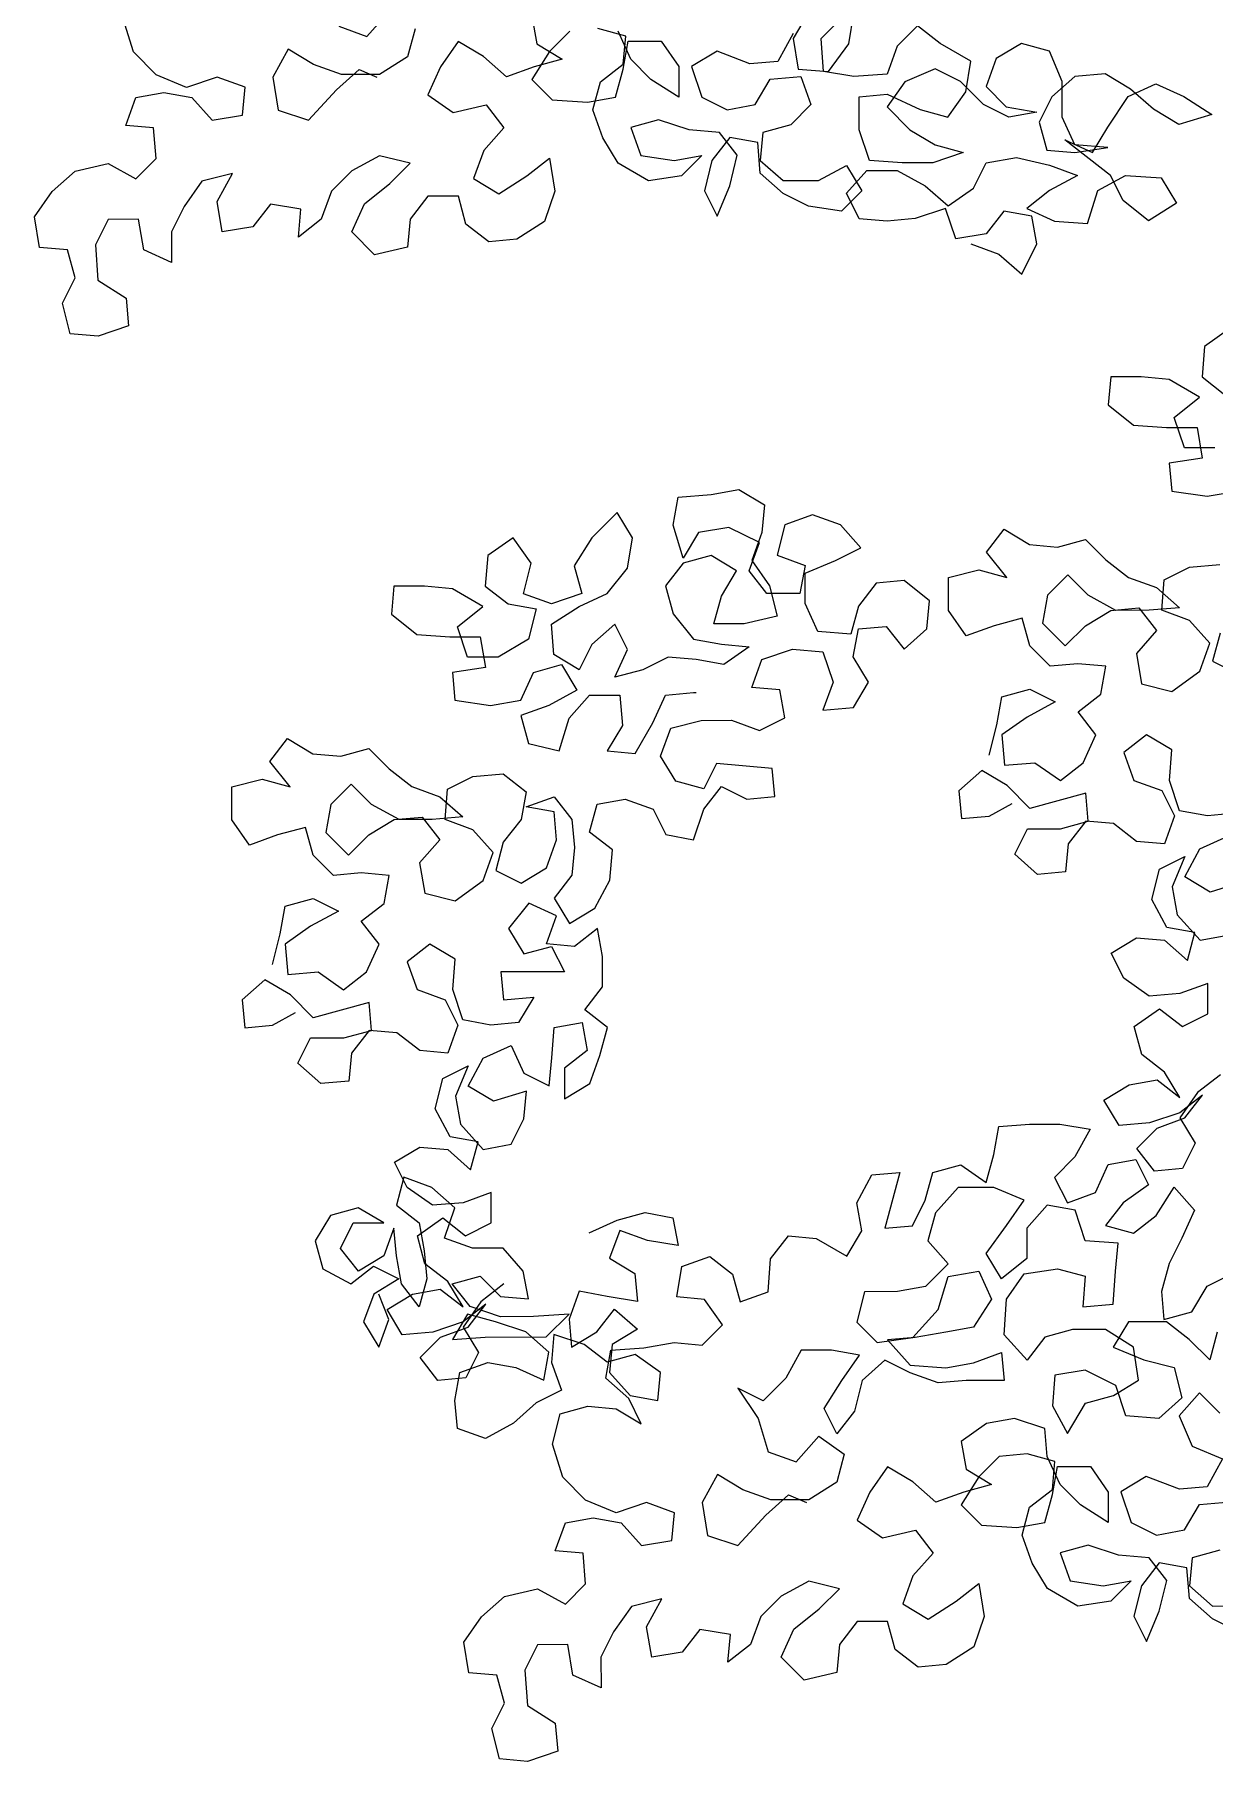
# Model space of a CAD drawing. Header units: millimetres. Extents: x 343.2 to 347.05, y 2584.15 to 2589.28.
# Drawn here: x 343.196 to 344.062, y 2586.482 to 2587.751 of the extents above; entities that cross this region are included whole.
import ezdxf

# ---------------------------------------------------------------- set-up
doc = ezdxf.new("R2010")
doc.units = ezdxf.units.MM
doc.header["$LTSCALE"] = 10
doc.layers.add('Vegetais', color=94, linetype='Continuous')

msp = doc.modelspace()

# ---------------------------------------------------------------- linework, layer by layer
at = {"layer": 'Vegetais'}
for points in [[(343.8836, 2587.597), (343.9041, 2587.5895), (343.9209, 2587.5747), (343.932, 2587.597), (343.9283, 2587.6175), (343.9078, 2587.6212), (343.8948, 2587.6044), (343.8724, 2587.6007), (343.8649, 2587.6231), (343.8426, 2587.6156), (343.8221, 2587.6137), (343.8016, 2587.6155), (343.7922, 2587.6342), (343.8071, 2587.651), (343.8295, 2587.651), (343.85, 2587.6398), (343.8668, 2587.6249), (343.8854, 2587.638), (343.8947, 2587.6566), (343.9171, 2587.6604), (343.9413, 2587.6548), (343.9618, 2587.6474), (343.9413, 2587.6362), (343.9246, 2587.6231), (343.9451, 2587.6138), (343.9693, 2587.612), (343.9767, 2587.6362), (343.9972, 2587.6474), (344.0233, 2587.6456), (344.0345, 2587.6269), (344.014, 2587.6139), (343.9954, 2587.6288), (343.9861, 2587.6474), (343.9525, 2587.6735), (343.973, 2587.6642), (343.9842, 2587.6828), (343.999, 2587.7052), (344.0195, 2587.7145), (344.0401, 2587.7052), (344.0606, 2587.6922), (344.0363, 2587.6847), (344.0177, 2587.6959), (344.0009, 2587.7108), (343.9823, 2587.722), (343.9599, 2587.7201), (343.9431, 2587.7051), (343.9338, 2587.6865), (343.9394, 2587.666), (343.9599, 2587.6642), (343.9842, 2587.6679), (343.9599, 2587.6697), (343.9506, 2587.6902), (343.9506, 2587.7163), (343.9412, 2587.7387), (343.9207, 2587.7443), (343.9021, 2587.7331), (343.8947, 2587.7126), (343.9096, 2587.6977), (343.932, 2587.6939), (343.9115, 2587.6902), (343.8928, 2587.6995), (343.876, 2587.7163), (343.8574, 2587.7256), (343.835, 2587.7162), (343.822, 2587.6976), (343.8388, 2587.6808), (343.8574, 2587.6697), (343.8779, 2587.6641), (343.8556, 2587.6566), (343.8332, 2587.6566), (343.809, 2587.6584), (343.8015, 2587.6808), (343.8015, 2587.705), (343.822, 2587.7069), (343.8462, 2587.6957), (343.8667, 2587.6902), (343.8798, 2587.7088), (343.8835, 2587.7312), (343.8611, 2587.7442), (343.8443, 2587.7572), (343.8294, 2587.7423), (343.822, 2587.7218), (343.7977, 2587.7199), (343.7754, 2587.7236), (343.7735, 2587.7479), (343.8033, 2587.7777)], [(343.561, 2587.7644), (343.5647, 2587.7439), (343.5834, 2587.7328), (343.5629, 2587.7272), (343.5424, 2587.7197), (343.5256, 2587.7346), (343.5069, 2587.7457), (343.4939, 2587.7271), (343.4846, 2587.7066), (343.5033, 2587.6936), (343.5275, 2587.6992), (343.5406, 2587.6824), (343.5257, 2587.6656), (343.5182, 2587.6451), (343.5369, 2587.6339), (343.5574, 2587.647), (343.5741, 2587.6601), (343.5779, 2587.6358), (343.5704, 2587.6135), (343.55, 2587.6004), (343.5294, 2587.5985), (343.5127, 2587.6116), (343.5071, 2587.6321), (343.4847, 2587.632), (343.4717, 2587.6152), (343.4698, 2587.5947), (343.4456, 2587.5891), (343.4288, 2587.6059), (343.4381, 2587.6264), (343.4567, 2587.6413), (343.4716, 2587.6563), (343.4492, 2587.6618), (343.4288, 2587.6506), (343.4139, 2587.6357), (343.4064, 2587.6152), (343.3897, 2587.6021), (343.3915, 2587.6226), (343.3691, 2587.6263), (343.3561, 2587.6095), (343.3337, 2587.6058), (343.33, 2587.6282), (343.3412, 2587.6487), (343.3188, 2587.6431), (343.3058, 2587.6244), (343.2965, 2587.6058), (343.2965, 2587.5834), (343.276, 2587.5927), (343.2722, 2587.6151), (343.2499, 2587.615), (343.2406, 2587.5964), (343.2424, 2587.5703), (343.263, 2587.5573), (343.2648, 2587.5368), (343.2425, 2587.5293), (343.222, 2587.5311), (343.2164, 2587.5535), (343.2257, 2587.5722), (343.2201, 2587.5926), (343.1995, 2587.5945), (343.1958, 2587.6169), (343.2088, 2587.6355), (343.2256, 2587.6504), (343.2498, 2587.656), (343.2703, 2587.6449), (343.2852, 2587.6598), (343.2833, 2587.6822), (343.2628, 2587.684), (343.2703, 2587.7045), (343.2908, 2587.7083), (343.3113, 2587.7046), (343.3262, 2587.6878), (343.3486, 2587.6916), (343.3504, 2587.7121), (343.3299, 2587.7195), (343.3075, 2587.712), (343.2852, 2587.7213), (343.2684, 2587.7381), (343.2609, 2587.7623)], [(343.4193, 2587.7569), (343.4398, 2587.7494), (343.4566, 2587.7681)], [(343.7641, 2587.7665), (343.753, 2587.7478), (343.7567, 2587.7255), (343.7791, 2587.7236), (343.794, 2587.7441), (343.7977, 2587.7665)], [(343.4753, 2587.755), (343.4697, 2587.7345), (343.4492, 2587.7215), (343.4212, 2587.7214), (343.4007, 2587.7289), (343.3821, 2587.74), (343.3709, 2587.7195), (343.3747, 2587.6953), (343.397, 2587.6879), (343.4175, 2587.7103), (343.4343, 2587.7252), (343.4473, 2587.7196)], [(343.589, 2587.7533), (343.5741, 2587.7384), (343.561, 2587.7178), (343.576, 2587.7029), (343.602, 2587.7011), (343.6225, 2587.7048), (343.6281, 2587.7254), (343.6318, 2587.7459), (343.6561, 2587.7459), (343.6691, 2587.7273), (343.6691, 2587.7049), (343.6486, 2587.7179), (343.6337, 2587.7328), (343.6244, 2587.7533)], [(343.753, 2587.7516), (343.7418, 2587.7311), (343.7213, 2587.7292), (343.6971, 2587.7385), (343.6784, 2587.7273), (343.6859, 2587.7049), (343.7046, 2587.6956), (343.7251, 2587.6994), (343.7362, 2587.718), (343.7586, 2587.7199), (343.7661, 2587.6994), (343.7512, 2587.6845), (343.7307, 2587.6789), (343.7288, 2587.6583), (343.7456, 2587.6435), (343.7717, 2587.6435), (343.7922, 2587.6547), (343.8034, 2587.6361), (343.7885, 2587.6211), (343.7643, 2587.6248), (343.7456, 2587.6341), (343.7288, 2587.649), (343.727, 2587.6714), (343.7064, 2587.6751), (343.6934, 2587.6583), (343.6878, 2587.6359), (343.6972, 2587.6173), (343.7065, 2587.6397), (343.712, 2587.6621), (343.699, 2587.6788), (343.6766, 2587.6807), (343.6542, 2587.6881), (343.6337, 2587.6825), (343.6412, 2587.662), (343.6655, 2587.6583), (343.686, 2587.662), (343.6711, 2587.6471), (343.6468, 2587.6434), (343.6245, 2587.6564), (343.6133, 2587.675), (343.6058, 2587.6955), (343.6114, 2587.716), (343.6281, 2587.7291), (343.63, 2587.7496), (343.6095, 2587.7552)], [(344.0738, 2587.5348), (344.0552, 2587.5217), (344.0534, 2587.4994), (344.0701, 2587.4863)], [(344.0627, 2587.4472), (344.0404, 2587.4472), (344.0329, 2587.4695), (344.0515, 2587.4845), (344.0291, 2587.4975), (344.0086, 2587.4993), (343.9863, 2587.4993), (343.9844, 2587.4788), (344.0031, 2587.4639), (344.0273, 2587.4621), (344.0497, 2587.4621), (344.0534, 2587.4397), (344.0292, 2587.436), (344.0311, 2587.4155), (344.0572, 2587.4118), (344.0795, 2587.4155)], [(343.3706, 2587.0678), (343.3762, 2587.0902), (343.3799, 2587.1107), (343.4004, 2587.1163), (343.419, 2587.107), (343.3985, 2587.0958), (343.3799, 2587.0827), (343.3818, 2587.0604), (343.4042, 2587.0623), (343.4228, 2587.0492), (343.4396, 2587.0623), (343.4489, 2587.0828), (343.4358, 2587.0996), (343.4526, 2587.1126), (343.4563, 2587.1331), (343.4358, 2587.135), (343.4153, 2587.1331), (343.4004, 2587.148), (343.3948, 2587.1685), (343.3743, 2587.1629), (343.3538, 2587.1554), (343.3407, 2587.174), (343.3407, 2587.1983), (343.363, 2587.2039), (343.3835, 2587.1983), (343.3686, 2587.2169), (343.3816, 2587.2337), (343.4003, 2587.2226), (343.4208, 2587.2207), (343.4413, 2587.2263), (343.4562, 2587.2114), (343.473, 2587.1984), (343.4935, 2587.191), (343.5103, 2587.1761), (343.4879, 2587.1742), (343.4637, 2587.1742), (343.4432, 2587.1853), (343.4283, 2587.2002), (343.4134, 2587.1853), (343.4097, 2587.1648), (343.4265, 2587.148), (343.4414, 2587.163), (343.46, 2587.1742), (343.4805, 2587.176), (343.4935, 2587.1593), (343.4786, 2587.1425), (343.4824, 2587.1201), (343.5048, 2587.1145), (343.5253, 2587.1295), (343.5327, 2587.15), (343.5178, 2587.1667), (343.4973, 2587.1742), (343.4991, 2587.1966), (343.5177, 2587.2059), (343.5401, 2587.2078), (343.5569, 2587.1947), (343.5532, 2587.1742), (343.5401, 2587.1575), (343.5346, 2587.1369), (343.5532, 2587.1276), (343.5718, 2587.1388), (343.5793, 2587.1594), (343.5774, 2587.1799), (343.5569, 2587.1836), (343.5774, 2587.191), (343.5905, 2587.1743), (343.5923, 2587.1538), (343.5905, 2587.1333), (343.5775, 2587.1165), (343.5887, 2587.0979), (343.6073, 2587.1091), (343.6184, 2587.1296), (343.6203, 2587.1519), (343.6035, 2587.165), (343.6091, 2587.1855), (343.6296, 2587.1892), (343.6501, 2587.1818), (343.6594, 2587.1632), (343.6799, 2587.1594), (343.6874, 2587.1818), (343.7004, 2587.1986), (343.719, 2587.1893), (343.7395, 2587.1912), (343.7377, 2587.2117), (343.6967, 2587.2154), (343.6874, 2587.1967), (343.6668, 2587.2023), (343.6556, 2587.2209), (343.6631, 2587.2414), (343.6854, 2587.247), (343.7078, 2587.2471), (343.7283, 2587.2396), (343.7469, 2587.249), (343.7432, 2587.2695), (343.7227, 2587.2713), (343.7301, 2587.2918), (343.7525, 2587.2993), (343.7749, 2587.2975), (343.7823, 2587.2751), (343.7749, 2587.2546), (343.7973, 2587.2565), (343.8084, 2587.2751), (343.7972, 2587.2937), (343.8009, 2587.3143), (343.8214, 2587.3161), (343.8345, 2587.2994), (343.8513, 2587.3143), (343.8531, 2587.3348), (343.8345, 2587.3497), (343.814, 2587.3478), (343.8009, 2587.331), (343.7954, 2587.3105), (343.7711, 2587.3124), (343.7618, 2587.3329), (343.7618, 2587.3552), (343.7841, 2587.3646), (343.8027, 2587.3739), (343.7878, 2587.3907), (343.7673, 2587.3981), (343.7468, 2587.3906), (343.7412, 2587.3683), (343.7618, 2587.3608), (343.758, 2587.3403), (343.7338, 2587.3403), (343.7208, 2587.357), (343.7282, 2587.3776), (343.7058, 2587.3887), (343.6835, 2587.385), (343.6723, 2587.3663), (343.6648, 2587.3905), (343.6685, 2587.4111), (343.6927, 2587.4129), (343.7132, 2587.4167), (343.7319, 2587.4055), (343.73, 2587.385), (343.7226, 2587.3645), (343.7357, 2587.3459), (343.7413, 2587.3235), (343.7171, 2587.3179), (343.6947, 2587.3179), (343.7003, 2587.3384), (343.7114, 2587.357), (343.6928, 2587.3682), (343.6723, 2587.3626), (343.6593, 2587.3458), (343.6649, 2587.3253), (343.6798, 2587.3067), (343.7003, 2587.303), (343.7208, 2587.3011), (343.7022, 2587.2881), (343.6817, 2587.2918), (343.6612, 2587.2936), (343.6425, 2587.2843), (343.622, 2587.2787), (343.6313, 2587.2992), (343.622, 2587.3178), (343.6052, 2587.3029), (343.5959, 2587.2842), (343.5773, 2587.2954), (343.5754, 2587.3178), (343.5959, 2587.3308), (343.6164, 2587.3402), (343.6313, 2587.3588), (343.635, 2587.3812), (343.6238, 2587.3998), (343.6052, 2587.3812), (343.5921, 2587.3607), (343.5978, 2587.3402), (343.5754, 2587.3327), (343.5549, 2587.3401), (343.5605, 2587.3625), (343.5474, 2587.3811), (343.5288, 2587.3681), (343.5269, 2587.3457), (343.5437, 2587.3327), (343.5642, 2587.3289), (343.5586, 2587.3066), (343.5363, 2587.2935), (343.5139, 2587.2935), (343.5064, 2587.3158), (343.5251, 2587.3308), (343.5027, 2587.3438), (343.4822, 2587.3456), (343.4598, 2587.3456), (343.458, 2587.3251), (343.4766, 2587.3102), (343.5009, 2587.3084), (343.5232, 2587.3084), (343.527, 2587.286), (343.5028, 2587.2823), (343.5046, 2587.2618), (343.5307, 2587.2581), (343.5531, 2587.2618), (343.5624, 2587.2823), (343.5829, 2587.288), (343.5941, 2587.2693), (343.5736, 2587.2581), (343.5531, 2587.2507), (343.5587, 2587.2302), (343.5811, 2587.2246), (343.5885, 2587.2488), (343.6034, 2587.2656), (343.6258, 2587.2656), (343.6277, 2587.2433), (343.6165, 2587.2246), (343.637, 2587.2228), (343.65, 2587.2452), (343.6593, 2587.2657), (343.6798, 2587.2675), (343.6817, 2587.2675)], [(343.897, 2587.2215), (343.9026, 2587.2439), (343.9063, 2587.2644), (343.9268, 2587.27), (343.9455, 2587.2607), (343.925, 2587.2495), (343.9064, 2587.2364), (343.9082, 2587.2141), (343.9306, 2587.216), (343.9493, 2587.2029), (343.966, 2587.216), (343.9753, 2587.2365), (343.9623, 2587.2533), (343.979, 2587.2663), (343.9827, 2587.2868), (343.9622, 2587.2887), (343.9417, 2587.2868), (343.9268, 2587.3017), (343.9212, 2587.3222), (343.9007, 2587.3166), (343.8802, 2587.3091), (343.8671, 2587.3277), (343.8671, 2587.352), (343.8895, 2587.3576), (343.91, 2587.352), (343.895, 2587.3706), (343.9081, 2587.3874), (343.9267, 2587.3762), (343.9472, 2587.3744), (343.9677, 2587.38), (343.9827, 2587.3651), (343.9994, 2587.3521), (344.0199, 2587.3446), (344.0367, 2587.3297), (344.0144, 2587.3279), (343.9901, 2587.3278), (343.9696, 2587.339), (343.9547, 2587.3539), (343.9398, 2587.339), (343.9361, 2587.3185), (343.9529, 2587.3017), (343.9678, 2587.3166), (343.9864, 2587.3278), (344.0069, 2587.3297), (344.02, 2587.313), (344.0051, 2587.2962), (344.0088, 2587.2738), (344.0312, 2587.2682), (344.0517, 2587.2832), (344.0591, 2587.3037), (344.0442, 2587.3204), (344.0237, 2587.3279), (344.0255, 2587.3502), (344.0442, 2587.3596), (344.0665, 2587.3615)], [(344.0666, 2587.3111), (344.061, 2587.2906), (344.0797, 2587.2813)], [(344.0779, 2587.1788), (344.0574, 2587.1769), (344.0369, 2587.1806), (344.0294, 2587.203), (344.0312, 2587.2254), (344.0126, 2587.2365), (343.9958, 2587.2235), (344.0033, 2587.203), (344.0238, 2587.1955), (344.0331, 2587.1769), (344.0257, 2587.1564), (344.0052, 2587.1582), (343.9884, 2587.1713), (343.9679, 2587.1731), (343.9549, 2587.1563), (343.953, 2587.1358), (343.9325, 2587.1339), (343.9158, 2587.1488), (343.9251, 2587.1675), (343.9493, 2587.1675), (343.9698, 2587.1731), (343.9679, 2587.1936), (343.9269, 2587.1824), (343.9101, 2587.1992), (343.8915, 2587.2103), (343.8747, 2587.1954), (343.8766, 2587.1749), (343.8971, 2587.1768), (343.9139, 2587.1861)], [(344.0835, 2587.1285), (344.0593, 2587.121), (344.0406, 2587.1322), (344.0518, 2587.1527), (344.0723, 2587.162)], [(344.0669, 2586.9868), (344.0501, 2586.9738), (344.0371, 2586.9551), (344.0483, 2586.9365), (344.039, 2586.9178), (344.0185, 2586.916), (344.0054, 2586.9327), (344.0203, 2586.9476), (344.0408, 2586.9551), (344.0538, 2586.9719), (344.0371, 2586.9588), (344.0147, 2586.9514), (343.9924, 2586.9495), (343.9812, 2586.9681), (343.9998, 2586.9793), (344.0203, 2586.9831), (344.0371, 2586.97), (344.0259, 2586.9886), (344.0091, 2587.0017), (344.0035, 2587.0222), (344.0221, 2587.0352), (344.0389, 2587.0222), (344.0575, 2587.0315), (344.0575, 2587.0539), (344.037, 2587.0464), (344.0146, 2587.0446), (343.996, 2587.0576), (343.9866, 2587.0762), (344.0053, 2587.0874), (344.0258, 2587.0856), (344.0426, 2587.0707), (344.0481, 2587.0912), (344.0276, 2587.0949), (344.0164, 2587.1154), (344.022, 2587.1378), (344.0406, 2587.1471), (344.0313, 2587.1247), (344.0351, 2587.1042), (344.0519, 2587.0856), (344.0724, 2587.0893)], [(343.5404, 2586.8331), (343.5237, 2586.8201), (343.5106, 2586.8014), (343.5218, 2586.7828), (343.5125, 2586.7642), (343.492, 2586.7623), (343.479, 2586.779), (343.4939, 2586.794), (343.5144, 2586.8014), (343.5274, 2586.8182), (343.5106, 2586.8052), (343.4883, 2586.7977), (343.4659, 2586.7958), (343.4547, 2586.8144), (343.4733, 2586.8256), (343.4938, 2586.8294), (343.5106, 2586.8163), (343.4994, 2586.835), (343.4826, 2586.848), (343.477, 2586.8685), (343.4957, 2586.8816), (343.5124, 2586.8685), (343.5311, 2586.8779), (343.5311, 2586.9002), (343.5106, 2586.8928), (343.4882, 2586.8909), (343.4695, 2586.9039), (343.4602, 2586.9225), (343.4788, 2586.9337), (343.4993, 2586.9319), (343.5161, 2586.917), (343.5217, 2586.9375), (343.5012, 2586.9412), (343.49, 2586.9617), (343.4956, 2586.9841), (343.5142, 2586.9934), (343.5049, 2586.971), (343.5086, 2586.9505), (343.5254, 2586.9319), (343.5459, 2586.9357), (343.5552, 2586.9543), (343.5571, 2586.9748), (343.5329, 2586.9673), (343.5142, 2586.9785), (343.5254, 2586.999), (343.5459, 2587.0083), (343.5552, 2586.9879), (343.5739, 2586.9786), (343.5757, 2586.9991), (343.5775, 2587.0214), (343.598, 2587.0252), (343.6018, 2587.0047), (343.585, 2586.9916), (343.585, 2586.9692), (343.6037, 2586.9804), (343.6111, 2587.001), (343.6167, 2587.0215), (343.5999, 2587.0345), (343.6129, 2587.0513), (343.6129, 2587.0736), (343.6092, 2587.0941), (343.5924, 2587.0811), (343.5719, 2587.0829), (343.5793, 2587.1034), (343.5588, 2587.1127), (343.5439, 2587.0941), (343.5551, 2587.0755), (343.5756, 2587.0811), (343.585, 2587.0624), (343.5384, 2587.0624), (343.5402, 2587.0419), (343.5626, 2587.0438), (343.5514, 2587.0251), (343.5309, 2587.0232), (343.5104, 2587.027), (343.503, 2587.0493), (343.5048, 2587.0717), (343.4862, 2587.0828), (343.4694, 2587.0698), (343.4769, 2587.0493), (343.4974, 2587.0419), (343.5067, 2587.0232), (343.4993, 2587.0027), (343.4788, 2587.0046), (343.462, 2587.0176), (343.4415, 2587.0194), (343.4285, 2587.0026), (343.4266, 2586.9821), (343.4061, 2586.9803), (343.3893, 2586.9952), (343.3986, 2587.0138), (343.4229, 2587.0138), (343.4433, 2587.0194), (343.4415, 2587.0399), (343.4005, 2587.0287), (343.3837, 2587.0455), (343.365, 2587.0566), (343.3483, 2587.0417), (343.3502, 2587.0212), (343.3707, 2587.0231), (343.3874, 2587.0324)], [(344.0796, 2586.5779), (344.061, 2586.5872), (344.0442, 2586.6021), (344.0423, 2586.6245), (344.0218, 2586.6282), (344.0088, 2586.6114), (344.0032, 2586.589), (344.0126, 2586.5704), (344.0219, 2586.5928), (344.0274, 2586.6152), (344.0144, 2586.6319), (343.992, 2586.6338), (343.9696, 2586.6412), (343.9491, 2586.6356), (343.9566, 2586.6151), (343.9808, 2586.6114), (344.0013, 2586.6151), (343.9864, 2586.6002), (343.9622, 2586.5965), (343.9398, 2586.6095), (343.9286, 2586.6281), (343.9212, 2586.6486), (343.9267, 2586.6691), (343.9435, 2586.6822), (343.9453, 2586.7027), (343.9248, 2586.7083), (343.9043, 2586.7064), (343.8894, 2586.6914), (343.8764, 2586.6709), (343.8913, 2586.656), (343.9174, 2586.6542), (343.9379, 2586.6579), (343.9435, 2586.6784), (343.9472, 2586.699), (343.9714, 2586.699), (343.9845, 2586.6803), (343.9845, 2586.658), (343.964, 2586.671), (343.9491, 2586.6859), (343.9397, 2586.7064), (343.9379, 2586.7269), (343.9155, 2586.7343), (343.895, 2586.7306), (343.8764, 2586.7175), (343.8801, 2586.697), (343.8988, 2586.6859), (343.8783, 2586.6802), (343.8578, 2586.6728), (343.841, 2586.6877), (343.8223, 2586.6988), (343.8093, 2586.6802), (343.8, 2586.6597), (343.8186, 2586.6466), (343.8429, 2586.6523), (343.8559, 2586.6355), (343.841, 2586.6187), (343.8336, 2586.5982), (343.8522, 2586.587), (343.8727, 2586.6001), (343.8895, 2586.6132), (343.8933, 2586.5889), (343.8858, 2586.5666), (343.8653, 2586.5535), (343.8448, 2586.5516), (343.828, 2586.5646), (343.8224, 2586.5851), (343.8001, 2586.5851), (343.787, 2586.5683), (343.7852, 2586.5478), (343.761, 2586.5422), (343.7442, 2586.559), (343.7535, 2586.5795), (343.7721, 2586.5944), (343.787, 2586.6093), (343.7646, 2586.6149), (343.7441, 2586.6037), (343.7292, 2586.5888), (343.7218, 2586.5683), (343.705, 2586.5552), (343.7069, 2586.5757), (343.6845, 2586.5794), (343.6715, 2586.5626), (343.6491, 2586.5589), (343.6454, 2586.5813), (343.6565, 2586.6018), (343.6342, 2586.5962), (343.6211, 2586.5775), (343.6118, 2586.5589), (343.6119, 2586.5365), (343.5913, 2586.5458), (343.5876, 2586.5682), (343.5652, 2586.5681), (343.5559, 2586.5495), (343.5578, 2586.5234), (343.5783, 2586.5104), (343.5802, 2586.4899), (343.5579, 2586.4824), (343.5373, 2586.4842), (343.5317, 2586.5066), (343.541, 2586.5252), (343.5354, 2586.5457), (343.5149, 2586.5476), (343.5112, 2586.5699), (343.5242, 2586.5886), (343.541, 2586.6035), (343.5652, 2586.6091), (343.5857, 2586.598), (343.6006, 2586.6129), (343.5987, 2586.6353), (343.5782, 2586.6371), (343.5857, 2586.6576), (343.6062, 2586.6614), (343.6267, 2586.6577), (343.6416, 2586.6409), (343.6639, 2586.6446), (343.6658, 2586.6651), (343.6453, 2586.6726), (343.6229, 2586.6651), (343.6005, 2586.6744), (343.5838, 2586.6912), (343.5763, 2586.7154), (343.5819, 2586.7378), (343.6023, 2586.7434), (343.6229, 2586.7415), (343.6415, 2586.7304), (343.6322, 2586.749), (343.6154, 2586.7639), (343.6191, 2586.7844), (343.6433, 2586.7863), (343.6657, 2586.79), (343.6862, 2586.7882), (343.7011, 2586.8031), (343.688, 2586.8217), (343.6675, 2586.8236), (343.6712, 2586.8459), (343.6917, 2586.8534), (343.7085, 2586.8404), (343.7141, 2586.8199), (343.7346, 2586.8274), (343.7364, 2586.8516), (343.7495, 2586.8684), (343.77, 2586.8665), (343.7924, 2586.8535), (343.8035, 2586.8722), (343.7998, 2586.8927), (343.8109, 2586.9132), (343.8314, 2586.9151), (343.8203, 2586.874), (343.8408, 2586.8759), (343.8501, 2586.8946), (343.8557, 2586.9151), (343.8762, 2586.9207), (343.8948, 2586.9077), (343.9004, 2586.9282), (343.9041, 2586.9487), (343.9265, 2586.9506), (343.9488, 2586.9506), (343.9712, 2586.9469), (343.96, 2586.9264), (343.9451, 2586.9114), (343.9545, 2586.8928), (343.975, 2586.9003), (343.9843, 2586.9208), (344.0048, 2586.9245), (344.0141, 2586.9059), (343.9955, 2586.8928), (343.9825, 2586.8761), (344.003, 2586.8705), (344.0197, 2586.8835), (344.0328, 2586.9041), (344.0477, 2586.8873), (344.0384, 2586.8668), (344.0291, 2586.8481), (344.0235, 2586.8276), (344.0254, 2586.8071), (344.0459, 2586.8127), (344.0571, 2586.8314), (344.0757, 2586.8407)], [(343.6032, 2586.8706), (343.6237, 2586.8799), (343.6442, 2586.8855), (343.6647, 2586.8818), (343.6685, 2586.8613), (343.6461, 2586.865), (343.6256, 2586.8725), (343.6182, 2586.852), (343.6368, 2586.8408), (343.6387, 2586.8203), (343.6163, 2586.824), (343.5958, 2586.8277), (343.5884, 2586.8072), (343.5903, 2586.7867), (343.6089, 2586.7979), (343.6219, 2586.8147), (343.6387, 2586.7998), (343.6201, 2586.7886), (343.6182, 2586.7681), (343.6332, 2586.7513), (343.6537, 2586.7476), (343.6555, 2586.7681), (343.6369, 2586.7812), (343.6164, 2586.7756), (343.5996, 2586.7886), (343.5772, 2586.796), (343.5754, 2586.7755), (343.5828, 2586.755), (343.5642, 2586.7457), (343.5475, 2586.7308), (343.527, 2586.7196), (343.5065, 2586.727), (343.5046, 2586.7475), (343.5083, 2586.768), (343.5288, 2586.7755), (343.5493, 2586.7718), (343.5698, 2586.7625), (343.5735, 2586.783), (343.5567, 2586.7979), (343.5343, 2586.8053), (343.5138, 2586.8109), (343.5027, 2586.7922), (343.5269, 2586.7941), (343.5716, 2586.7942), (343.5884, 2586.8109), (343.5623, 2586.8091), (343.5381, 2586.809), (343.5157, 2586.8165), (343.5026, 2586.8332), (343.5231, 2586.8388), (343.5381, 2586.8239), (343.5586, 2586.8221), (343.5548, 2586.8426), (343.5399, 2586.8594), (343.5175, 2586.8593), (343.497, 2586.8668), (343.5044, 2586.8891), (343.4877, 2586.904), (343.4671, 2586.9115), (343.4616, 2586.891), (343.4784, 2586.8779), (343.4821, 2586.8574), (343.484, 2586.8369), (343.4784, 2586.8164), (343.4654, 2586.8332), (343.4616, 2586.8537), (343.4597, 2586.8742), (343.4523, 2586.8537), (343.4337, 2586.8425), (343.4206, 2586.8592), (343.4299, 2586.8779), (343.4523, 2586.8779), (343.4336, 2586.8891), (343.4131, 2586.8835), (343.402, 2586.8648), (343.4076, 2586.8443), (343.4281, 2586.8332), (343.4448, 2586.8462), (343.4635, 2586.8369), (343.4449, 2586.8257), (343.4374, 2586.8052), (343.4486, 2586.7866), (343.4561, 2586.8071), (343.4486, 2586.8257)], [(344.0645, 2586.7978), (344.059, 2586.7773), (344.044, 2586.7922), (344.0273, 2586.8053), (343.9993, 2586.8052), (343.9881, 2586.7866), (344.0105, 2586.7773), (344.0329, 2586.7717), (344.0385, 2586.7494), (344.0217, 2586.7344), (343.9975, 2586.7363), (343.99, 2586.7586), (343.9676, 2586.7698), (343.9453, 2586.766), (343.9434, 2586.7437), (343.9546, 2586.7232), (343.9677, 2586.7456), (343.9882, 2586.7512), (344.0068, 2586.7624), (344.003, 2586.7866), (343.9825, 2586.7996), (343.9583, 2586.7996), (343.9378, 2586.794), (343.9248, 2586.7772), (343.908, 2586.7958), (343.9098, 2586.8219), (343.9228, 2586.8406), (343.9471, 2586.8443), (343.9676, 2586.8388), (343.9657, 2586.8164), (343.9881, 2586.8183), (343.9899, 2586.8425), (343.9918, 2586.863), (343.9676, 2586.8649), (343.9601, 2586.8872), (343.9396, 2586.8909), (343.9247, 2586.8741), (343.9247, 2586.8518), (343.9061, 2586.8368), (343.8949, 2586.8555), (343.9098, 2586.876), (343.9228, 2586.8946), (343.9004, 2586.9039), (343.8743, 2586.9039), (343.8576, 2586.8853), (343.852, 2586.8647), (343.8669, 2586.848), (343.8502, 2586.8312), (343.8297, 2586.8275), (343.8054, 2586.8274), (343.7999, 2586.8051), (343.8148, 2586.7902), (343.8409, 2586.7939), (343.8595, 2586.8144), (343.8669, 2586.8387), (343.8893, 2586.8424), (343.8986, 2586.8219), (343.8856, 2586.8014), (343.8651, 2586.7977), (343.8427, 2586.7939), (343.8222, 2586.792), (343.839, 2586.7734), (343.8651, 2586.7716), (343.8856, 2586.7753), (343.9061, 2586.7828), (343.908, 2586.7623), (343.88, 2586.7623), (343.8595, 2586.7604), (343.839, 2586.7678), (343.8204, 2586.7771), (343.8036, 2586.7622), (343.7981, 2586.7398), (343.785, 2586.723), (343.7757, 2586.7417), (343.7887, 2586.7622), (343.8017, 2586.7808), (343.7812, 2586.7845), (343.7589, 2586.7845), (343.7477, 2586.764), (343.731, 2586.7472), (343.7123, 2586.7565), (343.7272, 2586.7342), (343.7347, 2586.7099), (343.7552, 2586.7025), (343.772, 2586.7212), (343.7906, 2586.7081), (343.7851, 2586.6876), (343.7646, 2586.6746), (343.7366, 2586.6745), (343.7161, 2586.682), (343.6975, 2586.6931), (343.6863, 2586.6726), (343.69, 2586.6484), (343.7124, 2586.641), (343.7329, 2586.6633), (343.7497, 2586.6783), (343.7627, 2586.6727)], [(344.0665, 2586.7382), (344.0515, 2586.7531), (344.0366, 2586.7363), (344.046, 2586.714), (344.0683, 2586.7047), (344.0572, 2586.6841), (344.0367, 2586.6823), (344.0124, 2586.6916), (343.9938, 2586.6804), (344.0013, 2586.658), (344.0199, 2586.6487), (344.0404, 2586.6524), (344.0516, 2586.6711), (344.074, 2586.673)], [(344.0665, 2586.6376), (344.046, 2586.6319), (344.0442, 2586.6114), (344.061, 2586.5965), (344.0871, 2586.5966)]]:
    msp.add_lwpolyline(points, dxfattribs=at)

doc.saveas('drawing.dxf')
